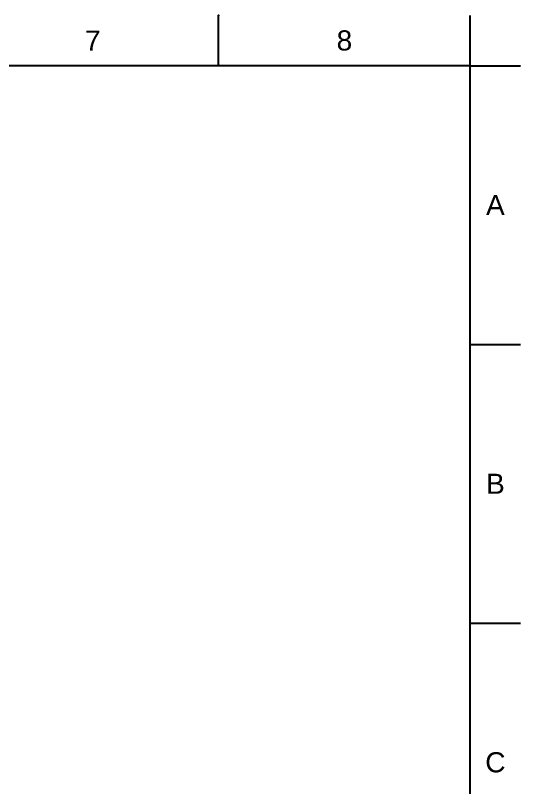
# Model space of a CAD drawing. Header units: millimetres. Extents: x 601 to 1195, y -13 to 407.
# Drawn here: x 1053.1 to 1195, y 189.7 to 406.7 of the extents above; entities that cross this region are included whole.
import ezdxf

# ---------------------------------------------------------------- set-up
doc = ezdxf.new("R2010")
doc.units = ezdxf.units.MM
doc.header["$LTSCALE"] = 0.1
doc.styles.get("Standard").update_dxf_attribs({"font": 'arial.ttf'})

msp = doc.modelspace()

# ---------------------------------------------------------------- linework, layer by layer
for p, q in [((1110.1597, 392.5863), (1110.1597, 406.7277)), ((1180.8668, 392.5863), (1180.8668, 406.7277)), ((1180.8668, 392.5863), (615.2102, 392.5863)), ((1180.8668, 0.8691), (1180.8668, 392.5863)), ((1180.8668, 392.5863), (1195.0082, 392.5863)), ((1180.8668, 314.2429), (1195.0082, 314.2429)), ((1180.8668, 235.8994), (1195.0082, 235.8994))]:
    msp.add_line(p, q)
for p in [(1110.1597, 406.7277), (1180.8668, 314.2429), (1180.8668, 235.8994)]:
    msp.add_point(p)

# ---------------------------------------------------------------- texts
at = {"char_height": 5.6566, "attachment_point": 5}
for s, width, insert in [('7', 50, (1074.8062, 399.657)), ('8', 50, (1145.5132, 399.657)), ('A', 10, (1187.9375, 353.4146)), ('B', 10, (1187.9375, 275.0711)), ('C', 10, (1187.9375, 196.7277))]:
    msp.add_mtext_dynamic_manual_height_columns(s, width=width, gutter_width=12.5, heights=[0], dxfattribs=dict(at, insert=insert))

doc.saveas('drawing.dxf')
